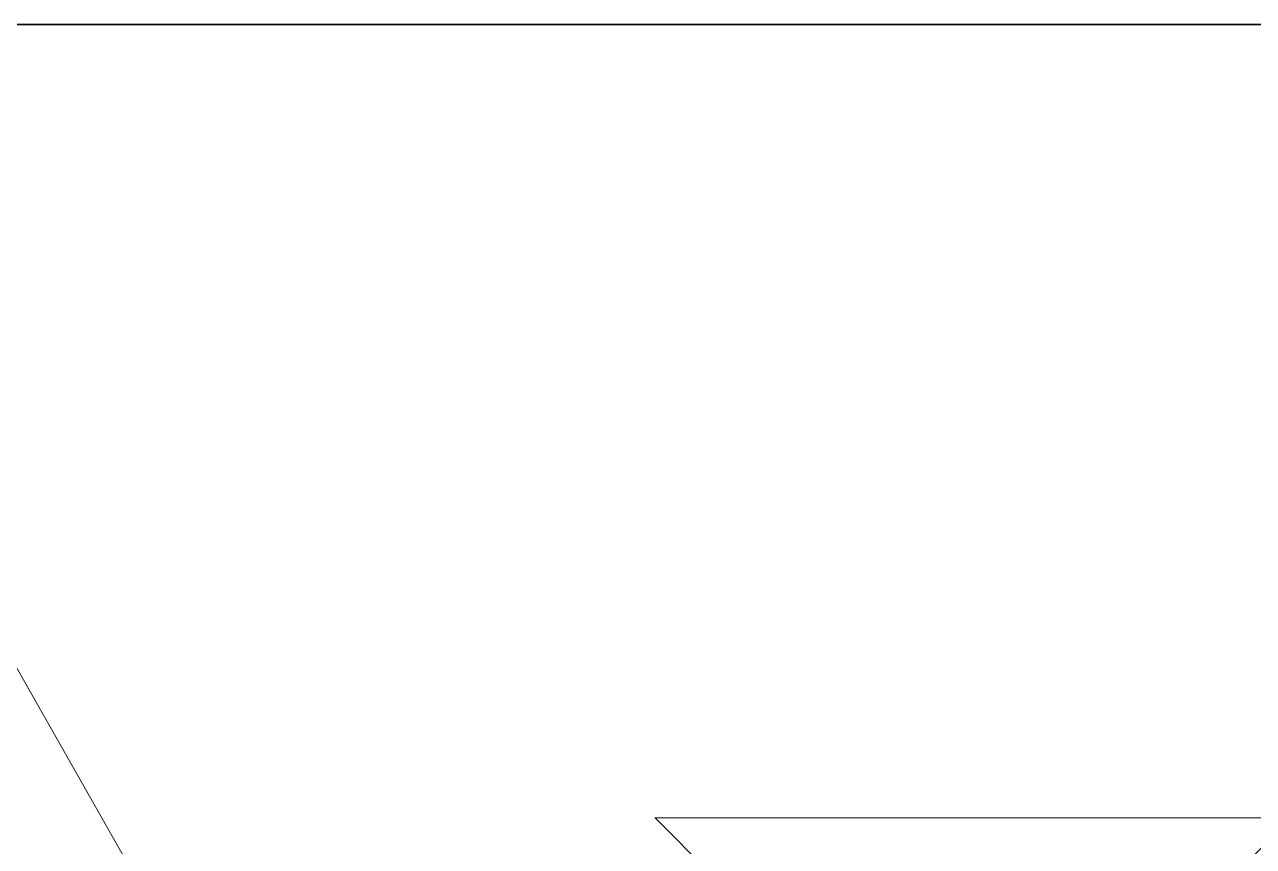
# Model space of a CAD drawing. Header units: millimetres. Extents: x -5016 to 63381, y -6019 to 88916.
# Drawn here: x 13717.6 to 13855, y 83757.7 to 83849.6 of the extents above; entities that cross this region are included whole.
import ezdxf

# ---------------------------------------------------------------- set-up
doc = ezdxf.new("R2010")
doc.units = ezdxf.units.MM
for name, color, linetype, lineweight in [('A-WALL', 8, 'Continuous', 13), ('A-WALL-PATT', 8, 'Continuous', 13), ('АР_подложка', 8, 'Continuous', 13), ('ОВ_выноски', 7, 'Continuous', 18)]:
    doc.layers.add(name, color=color, linetype=linetype, lineweight=lineweight)

# ---------------------------------------------------------------- blocks, each defined once
blk = doc.blocks.new('АР_bath')
at = {"layer": 'A-WALL-PATT', "lineweight": 9}
h = blk.add_hatch(dxfattribs=at)
h.set_pattern_fill('FP_1', color=256, style=0, pattern_type=2)
h.set_pattern_definition([(0, (0, 0), (571.5, 571.5), [71.437, -500.062]), (90, (0, 0), (-571.5, 571.5), [71.437, -500.062]), (135, (71.44, 0), (-571.501, 0), [101.028, -707.195]), (0, (71.44, 321.47), (571.5, 571.5), [71.437, -500.062]), (45, (107.16, 285.75), (0, 571.501), [50.514, -757.709]), (135, (107.16, 285.75), (-571.501, 0), [50.514, -757.709]), (0, (285.75, 464.34), (571.5, 571.5), [101.028, -470.472]), (45, (285.75, 464.34), (0, 571.501), [71.437, -736.786]), (135, (386.78, 464.34), (-571.501, 0), [71.437, -736.786]), (90, (392.9, 142.9), (-571.5, 571.5), [71.437, -500.062]), (45, (392.9, 142.88), (0, 571.501), [50.514, -757.709]), (135, (428.62, 178.6), (-571.501, 0), [50.514, -757.709]), (0, (71.44, 142.9), (571.5, 571.5), [35.719, -478.631]), (0, (500.06, 285.75), (571.5, 571.5), [35.719, -478.631]), (90, (321.47, 357.2), (-571.5, 571.5), [35.719, -478.631]), (135, (392.9, 35.7), (-571.501, 0), [50.514, -757.709]), (135, (142.88, 428.62), (-571.501, 0), [50.514, -757.709]), (45, (267.9, 187.52), (0, 571.501), [50.514, -757.709]), (90, (196.45, 71.44), (-571.5, 571.5), [8.93, -562.57]), (90, (223.24, 312.54), (-571.5, 571.5), [8.93, -562.57]), (90, (491.13, 410.77), (-571.5, 571.5), [8.93, -562.57]), (90, (500.06, 107.16), (-571.5, 571.5), [8.93, -562.57])])
h.paths.add_polyline_path([(17868.19, 8372.64), (17868.19, 8522.64), (14468.19, 8522.64), (14468.19, 8372.64), (17592.87, 8372.64)])
h.paths.add_polyline_path([(13568.19, 8372.64), (13568.19, 8522.64), (12868.19, 8522.64), (12868.19, 8372.64), (13448.19, 8372.64)])
at = {"layer": 'A-WALL', "lineweight": 35}
blk.add_line((17868.19, 8522.64), (14468.19, 8522.64), dxfattribs=at)

msp = doc.modelspace()

# ---------------------------------------------------------------- block references
at = {"layer": 'АР_подложка'}
msp.add_blockref('АР_bath', (-2168, 75327), dxfattribs=at)

# ---------------------------------------------------------------- next in the draw order: linework, layer by layer
at = {"layer": 'ОВ_выноски'}
msp.add_lwpolyline([(14840, 81800), (13420, 84300)], dxfattribs=at)

doc.saveas('drawing.dxf')
